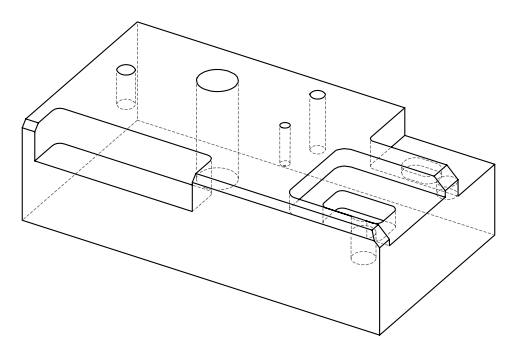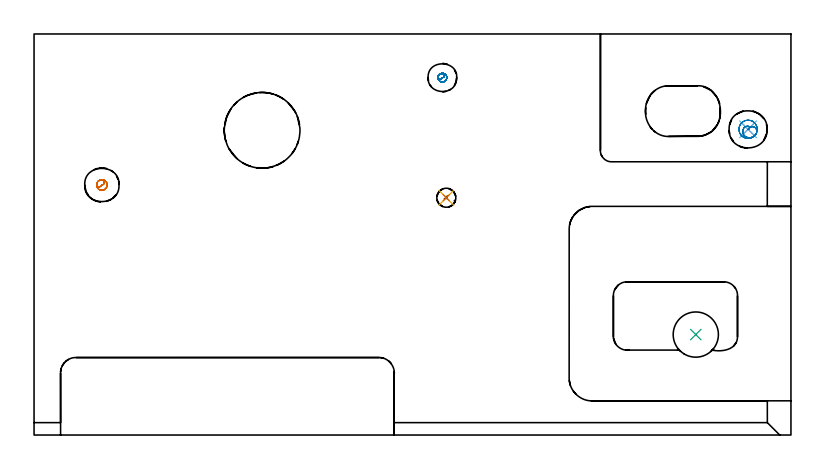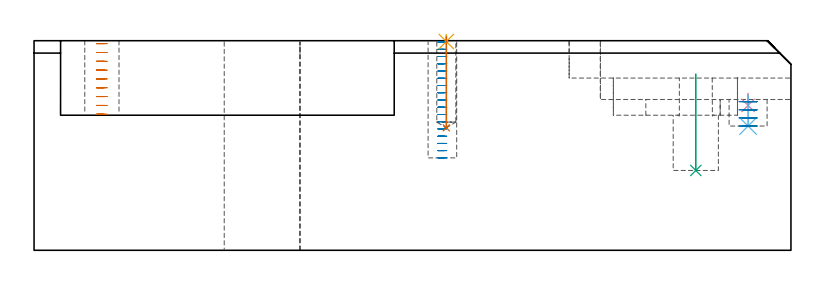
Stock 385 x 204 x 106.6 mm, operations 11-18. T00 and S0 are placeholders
(PLAN: 18 operations, 12 tool changes, 112.2 min)
(1 AREA_MILL | FG_CHAMFER_SURFACE | UGT0205_001 | 0.49 min | 348 mm3)
(2 AREA_MILL_1 | FG_CHAMFER_SURFACE_1 | UGT0205_001 | 0.81 min | 1724 mm3)
(3 AREA_MILL_2 | FG_CHAMFER_SURFACE_2 | UGT0205_001 | 1.1 min | 2577 mm3)
(4 AREA_MILL_3 | FG_CHAMFER_SURFACE_3 | UGT0205_001 | 4.8 min | 3907 mm3)
(5 MILL_CORNER_NOTCH_RECTANGULAR | CORNER_NOTCH_RECTANGULAR | NXT0201_010 | Follow Part, ap 2.5, ae 75% | 25.98 min | 187668 mm3)
(6 MILL_RECTANGULAR_POCKET | POCKET_RECTANGULAR_STRAIGHT | NXT0201_010 | Follow Part, ap 2.5, ae 75% | 9.57 min | 81445 mm3)
(7 MILL_RECTANGULAR_POCKET_1 | POCKET_RECTANGULAR_STRAIGHT_1 | UGT0201_133 | Follow Part, ap 3.75, ae 75% | 0.68 min | 6908 mm3)
(8 MILL_SLOT | SLOT_PARTIAL_RECTANGULAR | UGT0201_100 | Follow Part, ap 4.5, ae 75% | 10.4 min | 169092 mm3)
(9 MILL_SLOT_1 | SLOT_PARTIAL_RECTANGULAR_1 | NXT0201_011 | Follow Part, ap 3, ae 75% | 48.37 min | 252251 mm3)
(10 MILL_THROUGH_HOLE_FROM_SOLID_MATERIAL | STEP1HOLE | UGT0201_018 | Circular | 5.95 min | 124135 mm3)
(11 MILL_BLIND_HOLE_FROM_SOLID_MATERIAL | STEP1POCKET | NXT0201_011 | Spiral | 1.03 min | 8887 mm3)
(12 MILL_BLIND_HOLE_FROM_SOLID_MATERIAL_1 | STEP1POCKET_3 | NXT0201_010 | Spiral | 1.61 min | 9828 mm3)
(13 INDEXABLE_INSERT_DRILL_BLIND_HOLE_FROM_SOLID | STEP1POCKET_1 | UGT0302_002 | 0.2 min | 12451 mm3)
(14 SPOT_DRILL | STEP1POCKET_2 | NXT0321_9005460120000 | 0.06 min | 135 mm3)
(15 SPOT_DRILL_1 | STEP1POCKET_4 | NXT0321_9005460120000 | 0.03 min | 14 mm3)
(16 DRILL_BLIND_HOLE_INTO_CENTER | STEP1POCKET_2 | NXT0301_128 | 0.07 min | 1255 mm3)
(17 DRILL_BLIND_HOLE_INTO_CENTER_1 | STEP1POCKET_4 | UGT0301_492 | 0.19 min | 3103 mm3)
(18 MILL_ROUGH_BLIND_HOLE_CONTOUR | STEP1POCKET_2 | NXT0201_010 | Spiral | 0.86 min | 2537 mm3)
(TOOL UGT0205_001 | Chamfer Mill 20 x 3 x 45 deg. | D20 FL50 Z2)
(TOOL NXT0201_010 | ENDMILL 10mm [2P460-1000-NA 1630] | D10 FL30 Z6)
(TOOL UGT0201_133 | Carbide End Mill 15.0 | D15 FL30 Z4)
(TOOL UGT0201_100 | End Mill 18 mm | D18 FL22 Z2)
(TOOL NXT0201_011 | ENDMILL 12mm [2P460-1200-NA 1630] | D12 FL38 Z6)
(TOOL UGT0201_018 | End mill 30 mm | D30 FL50 Z4)
(TOOL UGT0302_002 | Indexable Insert Drill 23mm | D23 PA180 FL50 Z2)
(TOOL NXT0321_9005460120000 | NC Spot Drill, 142deg, 12mm, Carbide, Uncoated | D12 PA142 FL30 Z2)
(TOOL NXT0301_128 | Carbide Drill 12mm [861.1-1200-036A1-GP GC34] | D12 PA150 FL37.4 Z2)
(TOOL UGT0301_492 | Carbide Drill 9.7 mm | D9.7 PA118 FL87 Z2)
(OP 11 MILL_BLIND_HOLE_FROM_SOLID_MATERIAL)
G17 G21 G94 G90
T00 M6
G54
G17 G0 G90 X34.5 Y127.2 S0 M3
G43 Z116.6 H1
Z105.111
G94 G3 X34.869 Y129.531 R1.195 F250.
X31.932 Y128.034 R2.331
X33.666 Y124.632 R2.7
X31.932 Y128.034 R-2.7
X32.799 Y126.333 R1.35
X34.5 Y127.2 R1.35
G0 Z100.622
G3 X34.869 Y129.531 R1.195
X31.932 Y128.034 R2.331
X33.666 Y124.632 R2.7
X31.932 Y128.034 R-2.7
X32.799 Y126.333 R1.35
X34.5 Y127.2 R1.35
G0 Z96.133
G3 X34.869 Y129.531 R1.195
X31.932 Y128.034 R2.331
X33.666 Y124.632 R2.7
X31.932 Y128.034 R-2.7
X32.799 Y126.333 R1.35
X34.5 Y127.2 R1.35
G0 Z91.644
G3 X34.869 Y129.531 R1.195
X31.932 Y128.034 R2.331
X33.666 Y124.632 R2.7
X31.932 Y128.034 R-2.7
X32.799 Y126.333 R1.35
X34.5 Y127.2 R1.35
G0 Z87.156
G3 X34.869 Y129.531 R1.195
X31.932 Y128.034 R2.331
X33.666 Y124.632 R2.7
X31.932 Y128.034 R-2.7
X32.799 Y126.333 R1.35
X34.5 Y127.2 R1.35
G0 Z82.667
G3 X34.869 Y129.531 R1.195
X31.932 Y128.034 R2.331
X33.666 Y124.632 R2.7
X31.932 Y128.034 R-2.7
X32.799 Y126.333 R1.35
X34.5 Y127.2 R1.35
G0 Z78.178
G3 X34.869 Y129.531 R1.195
X31.932 Y128.034 R2.331
X33.666 Y124.632 R2.7
X31.932 Y128.034 R-2.7
X32.799 Y126.333 R1.35
X34.5 Y127.2 R1.35
G0 Z73.689
G3 X34.869 Y129.531 R1.195
X31.932 Y128.034 R2.331
X33.666 Y124.632 R2.7
X31.932 Y128.034 R-2.7
X32.799 Y126.333 R1.35
X34.5 Y127.2 R1.35
G0 Z69.2
G3 X34.869 Y129.531 R1.195
X31.932 Y128.034 R2.331
X33.666 Y124.632 R2.7
X31.932 Y128.034 R-2.7
X32.799 Y126.333 R1.35
X34.5 Y127.2 R1.35
G0 Z116.6
M5
M2
(OP 12 MILL_BLIND_HOLE_FROM_SOLID_MATERIAL_1)
G17 G21 G94 G90
T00 M6
G54
G17 G0 G90 X207.7 Y181.8 S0 M3
G43 Z116.6 H1
Z105.918
G94 G3 X208.008 Y183.742 R0.996 F250.
X205.56 Y182.495 R1.942
X207.005 Y179.66 R2.25
X205.56 Y182.495 R-2.25
X206.282 Y181.078 R1.125
X207.7 Y181.8 R1.125
G0 Z102.235
G3 X208.008 Y183.742 R0.996
X205.56 Y182.495 R1.942
X207.005 Y179.66 R2.25
X205.56 Y182.495 R-2.25
X206.282 Y181.078 R1.125
X207.7 Y181.8 R1.125
G0 Z98.553
G3 X208.008 Y183.742 R0.996
X205.56 Y182.495 R1.942
X207.005 Y179.66 R2.25
X205.56 Y182.495 R-2.25
X206.282 Y181.078 R1.125
X207.7 Y181.8 R1.125
G0 Z94.871
G3 X208.008 Y183.742 R0.996
X205.56 Y182.495 R1.942
X207.005 Y179.66 R2.25
X205.56 Y182.495 R-2.25
X206.282 Y181.078 R1.125
X207.7 Y181.8 R1.125
G0 Z91.188
G3 X208.008 Y183.742 R0.996
X205.56 Y182.495 R1.942
X207.005 Y179.66 R2.25
X205.56 Y182.495 R-2.25
X206.282 Y181.078 R1.125
X207.7 Y181.8 R1.125
G0 Z87.506
G3 X208.008 Y183.742 R0.996
X205.56 Y182.495 R1.942
X207.005 Y179.66 R2.25
X205.56 Y182.495 R-2.25
X206.282 Y181.078 R1.125
X207.7 Y181.8 R1.125
G0 Z83.824
G3 X208.008 Y183.742 R0.996
X205.56 Y182.495 R1.942
X207.005 Y179.66 R2.25
X205.56 Y182.495 R-2.25
X206.282 Y181.078 R1.125
X207.7 Y181.8 R1.125
G0 Z80.141
G3 X208.008 Y183.742 R0.996
X205.56 Y182.495 R1.942
X207.005 Y179.66 R2.25
X205.56 Y182.495 R-2.25
X206.282 Y181.078 R1.125
X207.7 Y181.8 R1.125
G0 Z76.459
G3 X208.008 Y183.742 R0.996
X205.56 Y182.495 R1.942
X207.005 Y179.66 R2.25
X205.56 Y182.495 R-2.25
X206.282 Y181.078 R1.125
X207.7 Y181.8 R1.125
G0 Z72.776
G3 X208.008 Y183.742 R0.996
X205.56 Y182.495 R1.942
X207.005 Y179.66 R2.25
X205.56 Y182.495 R-2.25
X206.282 Y181.078 R1.125
X207.7 Y181.8 R1.125
G0 Z69.094
G3 X208.008 Y183.742 R0.996
X205.56 Y182.495 R1.942
X207.005 Y179.66 R2.25
X205.56 Y182.495 R-2.25
X206.282 Y181.078 R1.125
X207.7 Y181.8 R1.125
G0 Z65.412
G3 X208.008 Y183.742 R0.996
X205.56 Y182.495 R1.942
X207.005 Y179.66 R2.25
X205.56 Y182.495 R-2.25
X206.282 Y181.078 R1.125
X207.7 Y181.8 R1.125
G0 Z61.729
G3 X208.008 Y183.742 R0.996
X205.56 Y182.495 R1.942
X207.005 Y179.66 R2.25
X205.56 Y182.495 R-2.25
X206.282 Y181.078 R1.125
X207.7 Y181.8 R1.125
G0 Z58.047
G3 X208.008 Y183.742 R0.996
X205.56 Y182.495 R1.942
X207.005 Y179.66 R2.25
X205.56 Y182.495 R-2.25
X206.282 Y181.078 R1.125
X207.7 Y181.8 R1.125
G0 Z54.365
G3 X208.008 Y183.742 R0.996
X205.56 Y182.495 R1.942
X207.005 Y179.66 R2.25
X205.56 Y182.495 R-2.25
X206.282 Y181.078 R1.125
X207.7 Y181.8 R1.125
G0 Z50.682
G3 X208.008 Y183.742 R0.996
X205.56 Y182.495 R1.942
X207.005 Y179.66 R2.25
X205.56 Y182.495 R-2.25
X206.282 Y181.078 R1.125
X207.7 Y181.8 R1.125
G0 Z47.
G3 X208.008 Y183.742 R0.996
X205.56 Y182.495 R1.942
X207.005 Y179.66 R2.25
X205.56 Y182.495 R-2.25
X206.282 Y181.078 R1.125
X207.7 Y181.8 R1.125
G0 Z116.6
M5
M2
(OP 13 INDEXABLE_INSERT_DRILL_BLIND_HOLE_FROM_SOLID)
G17 G21 G94 G90
T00 M6
G54
G17 G0 G90 X336.6 Y51.1 S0 M3
G43 Z116.6 H0
G94 G81 G98 Z40.6 F250. R89.6
G80
M5
M2
(OP 14 SPOT_DRILL)
G17 G21 G94 G90
T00 M6
G54
G17 G0 G90 X363.2 Y155.5 S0 M3
G43 Z116.6 H0
G94 G81 G98 Z73.7 F250. R79.7
G80
M5
M2
(OP 15 SPOT_DRILL_1)
G17 G21 G94 G90
T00 M6
G54
G17 G0 G90 X209.7 Y120.7 S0 M3
G43 Z116.6 H0
G94 G81 G98 Z106.183 F250. R109.6
G80
M5
M2
(OP 16 DRILL_BLIND_HOLE_INTO_CENTER)
G17 G21 G94 G90
T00 M6
G54
G17 G0 G90 X363.2 Y155.5 S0 M3
G43 Z116.6 H1
G94 G81 G98 Z63.2 F250. R78.7
G80
M5
M2
(OP 17 DRILL_BLIND_HOLE_INTO_CENTER_1)
G17 G21 G94 G90
T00 M6
G54
G17 G0 G90 X209.7 Y120.7 S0 M3
G43 Z116.6 H0
G94 G81 G98 Z62.3 F250. R108.6
G80
M5
M2
(OP 18 MILL_ROUGH_BLIND_HOLE_CONTOUR)
G17 G21 G94 G90
T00 M6
G54
G17 G0 G90 X363.2 Y155.5 S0 M3
G43 Z116.6 H1
Z75.575
G94 G3 X363.37 Y157.04 R0.779 F250.
X360.931 Y156.007 R2.278
X362.451 Y151.528 R3.076
X367.407 Y153.52 R3.923
X365.18 Y159.707 R4.65
X367.407 Y153.52 R-4.65
X366.294 Y156.614 R2.325
X363.2 Y155.5 R2.325
G0 Z71.45
G3 X363.37 Y157.04 R0.779
X360.931 Y156.007 R2.278
X362.451 Y151.528 R3.076
X367.407 Y153.52 R3.923
X365.18 Y159.707 R4.65
X367.407 Y153.52 R-4.65
X366.294 Y156.614 R2.325
X363.2 Y155.5 R2.325
G0 Z67.325
G3 X363.37 Y157.04 R0.779
X360.931 Y156.007 R2.278
X362.451 Y151.528 R3.076
X367.407 Y153.52 R3.923
X365.18 Y159.707 R4.65
X367.407 Y153.52 R-4.65
X366.294 Y156.614 R2.325
X363.2 Y155.5 R2.325
G0 Z63.2
G3 X363.37 Y157.04 R0.779
X360.931 Y156.007 R2.278
X362.451 Y151.528 R3.076
X367.407 Y153.52 R3.923
X365.18 Y159.707 R4.65
X367.407 Y153.52 R-4.65
X366.294 Y156.614 R2.325
X363.2 Y155.5 R2.325
G0 Z116.6
M5
M2
